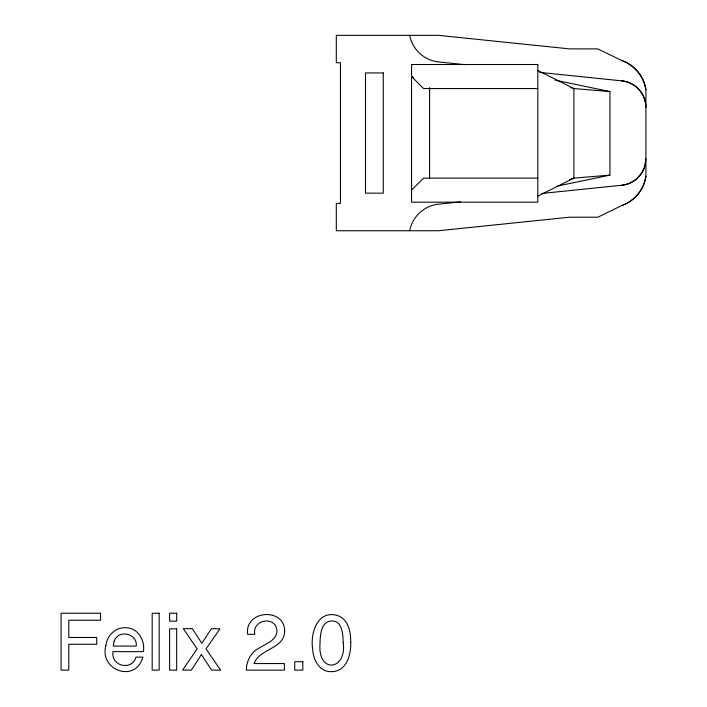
<?xml version="1.0" encoding="UTF-8"?>
<svg xmlns="http://www.w3.org/2000/svg" width="707" height="707" viewBox="0 0 707 707"><rect width="100%" height="100%" fill="white"/><g stroke="black" fill="none" stroke-linecap="round" stroke-linejoin="round"><path stroke-width="1.06" d="M541.721 193.488L621.868 185.216A27.564 27.025 90 0 0 636.662 178.818L641.037 173.966A26.521 26.009 -90 0 0 645.093 165.076L645.915 158.589M645.915 176.299C644.05 189.485 634.444 201.133 621.868 205.49L597.822 217.208L569.568 217.208L438.508 230.738L336.302 230.738L336.302 203.377L340.438 203.377L340.438 62.702L336.302 62.702L336.302 35.35L438.508 35.35L569.568 48.88L597.822 48.88L621.868 60.599C634.444 64.956 644.05 76.603 645.915 89.78L645.915 176.299A36.702 36.702 0 0 1 621.868 205.49M411.562 190.156L423.59 178.129L537.815 178.129M537.815 196.166L573.89 178.129L609.955 175.124L609.955 91.565L555.048 80.121M569.762 179.507L573.89 178.129L573.89 88.552L537.815 70.523M557.196 186.118L609.955 175.124M460.478 201.875L438.508 204.146A33.141 33.141 0 0 0 409.653 230.738M537.815 88.552L423.59 88.552L411.562 76.533L413.374 77.735M609.955 91.565L573.89 88.552L570.796 87.527M464.879 64.664L438.508 61.942A33.141 33.141 0 0 1 409.653 35.35M539.521 72.37L621.868 80.872A27.564 27.025 -90 0 1 636.662 87.27L641.037 92.122A26.459 25.947 -90 0 1 645.694 104.229L645.915 107.491M429.6 87.562L429.6 178.023M621.868 80.872A26.769 26.769 0 0 1 645.685 104.229M645.685 161.859A26.769 26.769 0 0 1 621.868 185.216M621.868 60.599A36.702 36.702 0 0 1 645.915 89.78M343.204 642.601C347.128 670.333 317.673 674.195 320.006 643.803C320.138 635.681 320.713 621.25 331.857 620.949C342.709 620.923 342.886 634.78 343.204 642.601M350.725 642.327C351.282 654.576 346.386 671.853 331.397 671.65C319.476 672.145 313.095 659.728 312.706 649.318C310.073 634.347 316.948 610.318 336.444 615.231C348.171 618.183 350.911 631.908 350.725 642.327M105.891 645.429C99.015 670.589 135.771 683.395 142.849 657.121L135.991 657.121C132.182 671.023 110.681 666.515 113.023 651.624L143.424 651.624C145.235 640.127 137.724 627.321 125.148 627.728C115.188 627.312 106.978 635.876 105.891 645.429M284.647 631.095C284.567 649.203 259.195 648.478 254.087 663.555L284.373 663.555L284.373 670.139L246.301 670.139C246.443 661.036 250.905 652.084 259.319 648.027C265.797 643.626 276.287 640.675 276.941 631.404C276.755 615.399 251.966 619.005 254.741 634.347L247.653 634.347C244.224 610.061 284.718 607.11 284.647 631.095M114.172 641.214L113.217 646.083L136.265 646.083C137.626 633.198 118.184 629.089 114.172 641.214M201.371 654.567L191.376 670.139L182.547 670.139L197.147 648.876L183.281 628.656L192.304 628.656L201.84 643.255L211.481 628.656L219.965 628.85L205.984 648.876L220.584 670.139L211.676 670.139L201.371 654.567M537.815 64.505L411.562 64.505L411.562 202.175L537.815 202.175L537.815 64.505M383.265 72.927L365.492 72.927L365.492 193.161L383.265 193.161L383.265 72.927M100.553 613.243L61.085 613.243L61.085 670.139L68.791 670.139L68.791 644.263L96.718 644.263L96.718 637.484L68.791 637.484L68.791 620.216L100.553 620.216L100.553 613.243M159.155 613.243L152.182 613.243L152.182 670.139L159.155 670.139L159.155 613.243M176.697 613.243L169.609 613.243L169.609 621.144L176.697 621.144L176.697 613.243M176.697 628.85L169.609 628.85L169.609 670.139L176.697 670.139L176.697 628.85M302.808 661.699L294.713 661.699L294.713 670.139L302.808 670.139L302.808 661.699"/></g></svg>
